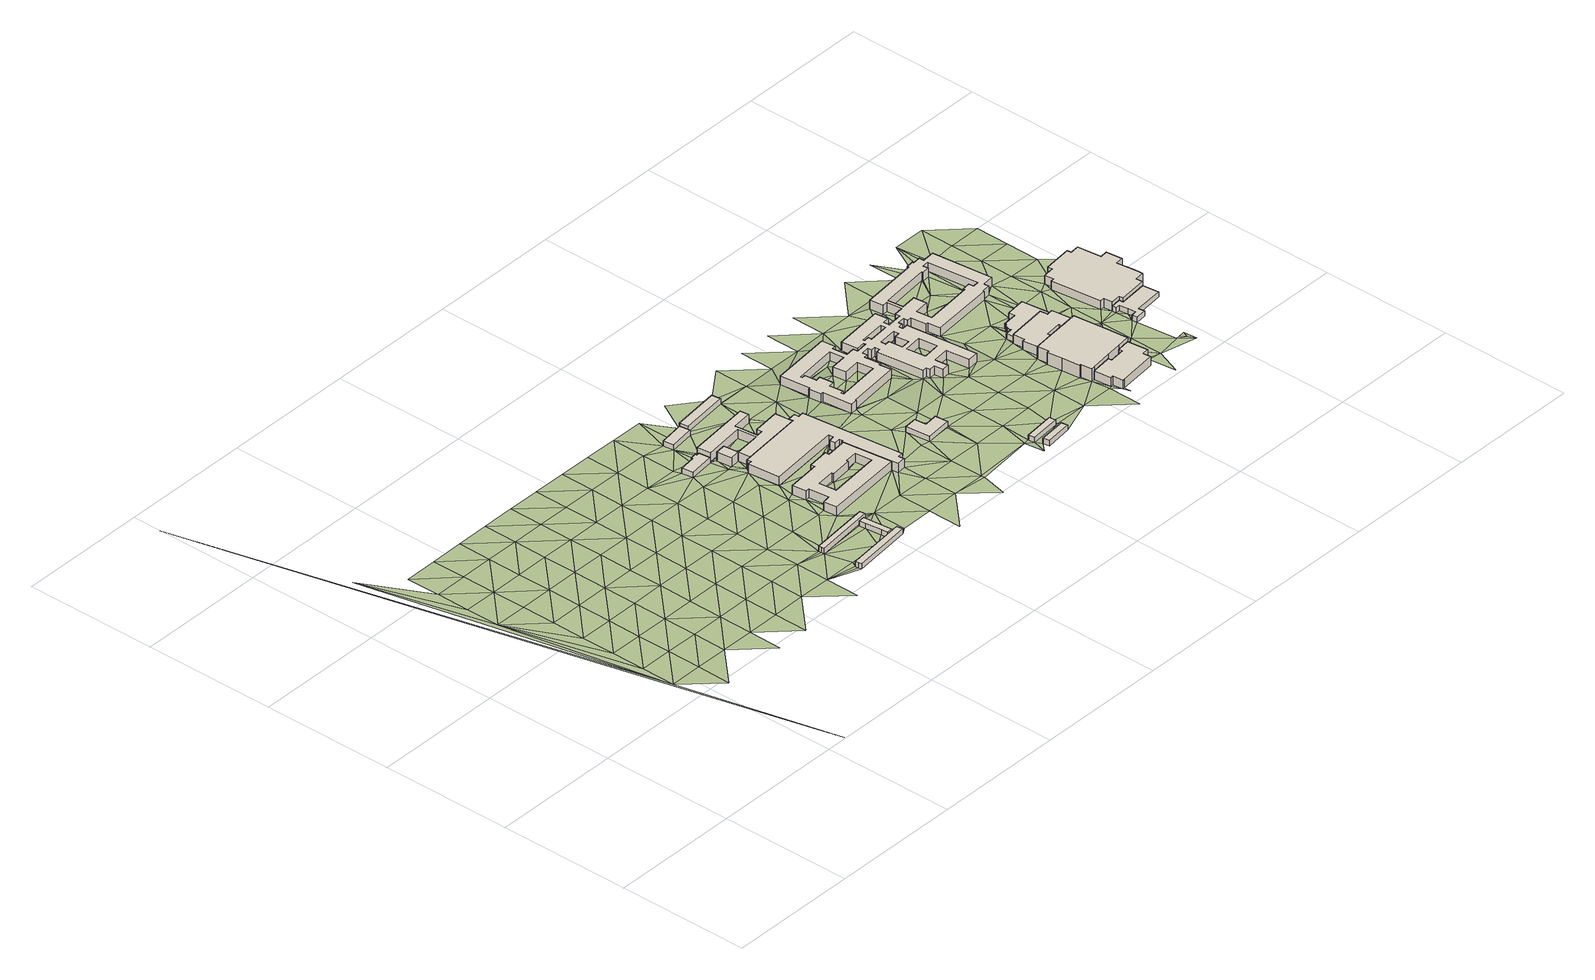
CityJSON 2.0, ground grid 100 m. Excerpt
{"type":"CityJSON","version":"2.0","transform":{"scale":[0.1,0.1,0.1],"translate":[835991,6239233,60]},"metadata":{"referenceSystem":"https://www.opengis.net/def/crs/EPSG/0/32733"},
"CityObjects":{
"building1":{"type":"Building","attributes":{"osm_building:levels":"1","plus_code":"4FRW3J8Q+W2WQ","ground_height":61.26,"building_height":4.1,"roof_height":65.36,"osm_building":"roof","osm_layer":"1"},"geometry":[{"type":"Solid","lod":"1","boundaries":[[[[0,1,2,3]],[[1,4,5,2]],[[4,6,7,5]],[[6,8,9,7]],[[8,10,11,9]],[[10,0,3,11]],[[3,2,5,7,9,11]],[[10,8,6,4,1,0]]]]}]},
"building2":{"type":"Building","attributes":{"osm_building:levels":"1","plus_code":"4FRW3J9Q+22VW","ground_height":61.37,"building_height":4.1,"roof_height":65.47,"osm_building":"roof","osm_layer":"1"},"geometry":[{"type":"Solid","lod":"1","boundaries":[[[[12,13,14,15]],[[13,16,17,14]],[[16,18,19,17]],[[18,20,21,19]],[[20,22,23,21]],[[22,12,15,23]],[[15,14,17,19,21,23]],[[22,20,18,16,13,12]]]]}]},
"building3":{"type":"Building","attributes":{"osm_building:levels":"1","plus_code":"4FRW3J9Q+242J","ground_height":61.23,"building_height":4.1,"roof_height":65.33,"osm_building":"roof","osm_layer":"1"},"geometry":[{"type":"Solid","lod":"1","boundaries":[[[[24,25,26,27]],[[25,28,29,26]],[[28,30,31,29]],[[30,32,33,31]],[[32,34,35,33]],[[34,36,37,35]],[[36,38,39,37]],[[38,24,27,39]],[[27,26,29,31,33,35,37,39]],[[38,36,34,32,30,28,25,24]]]]}]},
"building4":{"type":"Building","attributes":{"osm_building:levels":"1","osm_address":"Bellville 7530 Cape Town","plus_code":"4FRW3J9P+FXGC","ground_height":61.23,"building_height":4.1,"roof_height":65.33,"osm_building":"university"},"geometry":[{"type":"Solid","lod":"1","boundaries":[[[[40,41,42,43]],[[41,44,45,42]],[[44,46,47,45]],[[46,48,49,47]],[[48,50,51,49]],[[50,52,53,51]],[[52,54,55,53]],[[54,40,43,55]],[[43,42,45,47,49,51,53,55]],[[54,52,50,48,46,44,41,40]]]]}]},
"building5":{"type":"Building","attributes":{"osm_building:levels":"1","osm_address":"Bellville 7530 Cape Town","plus_code":"4FRW3J9Q+H2GW","ground_height":61.36,"building_height":4.1,"roof_height":65.46,"osm_building":"yes"},"geometry":[{"type":"Solid","lod":"1","boundaries":[[[[56,57,58,59]],[[57,60,61,58]],[[60,62,63,61]],[[62,56,59,63]],[[59,58,61,63]],[[62,60,57,56]]]]}]},
"building6":{"type":"Building","attributes":{"osm_building:levels":"2","osm_building:part":"university","osm_address":"Bellville Cape Town","plus_code":"4FRW3J9Q+78GH","ground_height":61.26,"building_height":6.9,"roof_height":68.16},"geometry":[{"type":"Solid","lod":"1","boundaries":[[[[64,65,66,67]],[[65,68,69,66]],[[68,70,71,69]],[[70,72,73,71]],[[72,74,75,73]],[[74,76,77,75]],[[76,78,79,77]],[[78,80,81,79]],[[80,82,83,81]],[[82,84,85,83]],[[84,86,87,85]],[[86,88,89,87]],[[88,90,91,89]],[[90,92,93,91]],[[92,94,95,93]],[[94,96,97,95]],[[96,98,99,97]],[[98,100,101,99]],[[100,102,103,101]],[[102,104,105,103]],[[104,106,107,105]],[[106,108,109,107]],[[108,64,67,109]],[[67,66,69,71,73,75,77,79,81,83,85,87,89,91,93,95,97,99,101,103,105,107,109]],[[108,106,104,102,100,98,96,94,92,90,88,86,84,82,80,78,76,74,72,70,68,65,64]]]]}]},
"building7":{"type":"Building","attributes":{"osm_building:levels":"2","osm_name":"Food Technology","osm_address":"Bellville Cape Town","plus_code":"4FRW3J9Q+86RF","ground_height":61.07,"building_height":6.9,"roof_height":67.97,"osm_building":"university","osm_type":"multipolygon"},"geometry":[{"type":"Solid","lod":"1","boundaries":[[[[110,111,112,113]],[[111,114,115,112]],[[114,116,117,115]],[[116,118,119,117]],[[118,120,121,119]],[[120,122,123,121]],[[122,124,125,123]],[[124,126,127,125]],[[126,128,129,127]],[[128,130,131,129]],[[130,132,133,131]],[[132,134,135,133]],[[134,136,137,135]],[[136,138,139,137]],[[138,140,141,139]],[[140,142,143,141]],[[142,144,145,143]],[[144,146,147,145]],[[146,148,149,147]],[[148,150,151,149]],[[150,152,153,151]],[[152,154,155,153]],[[154,156,157,155]],[[156,158,159,157]],[[158,160,161,159]],[[160,162,163,161]],[[162,164,165,163]],[[164,166,167,165]],[[166,168,169,167]],[[168,170,171,169]],[[170,172,173,171]],[[172,174,175,173]],[[174,176,177,175]],[[176,178,179,177]],[[178,180,181,179]],[[180,182,183,181]],[[182,184,185,183]],[[184,186,187,185]],[[186,188,189,187]],[[188,190,191,189]],[[190,192,193,191]],[[192,194,195,193]],[[194,196,197,195]],[[196,198,199,197]],[[198,200,201,199]],[[200,202,203,201]],[[202,204,205,203]],[[204,110,113,205]],[[206,207,208,209]],[[207,210,211,208]],[[210,212,213,211]],[[212,214,215,213]],[[214,216,217,215]],[[216,218,219,217]],[[218,220,221,219]],[[220,206,209,221]],[[113,112,115,117,119,121,123,125,127,129,131,133,135,137,139,141,143,145,147,149,151,153,155,157,159,161,163,165,167,169,171,173,175,177,179,181,183,185,187,189,191,193,195,197,199,201,203,205],[209,208,211,213,215,217,219,221]],[[204,202,200,198,196,194,192,190,188,186,184,182,180,178,176,174,172,170,168,166,164,162,160,158,156,154,152,150,148,146,144,142,140,138,136,134,132,130,128,126,124,122,120,118,116,114,111,110],[220,218,216,214,212,210,207,206]]]]}]},
"building8":{"type":"Building","attributes":{"osm_building:levels":"1","osm_building:part":"university","osm_address":"Bellville Cape Town","plus_code":"4FRW3J9Q+F72X","ground_height":61.17,"building_height":4.1,"roof_height":65.27},"geometry":[{"type":"Solid","lod":"1","boundaries":[[[[222,223,224,225]],[[223,226,227,224]],[[226,228,229,227]],[[228,230,231,229]],[[230,232,233,231]],[[232,234,235,233]],[[234,236,237,235]],[[236,238,239,237]],[[238,240,241,239]],[[240,242,243,241]],[[242,244,245,243]],[[244,246,247,245]],[[246,248,249,247]],[[248,250,251,249]],[[250,252,253,251]],[[252,254,255,253]],[[254,256,257,255]],[[256,258,259,257]],[[258,222,225,259]],[[225,224,227,229,231,233,235,237,239,241,243,245,247,249,251,253,255,257,259]],[[258,256,254,252,250,248,246,244,242,240,238,236,234,232,230,228,226,223,222]]]]}]},
"building9":{"type":"Building","attributes":{"osm_building:levels":"1","osm_address":"Bellville 7530 Cape Town","plus_code":"4FRW3J9Q+J52Q","ground_height":61.27,"building_height":4.1,"roof_height":65.37,"osm_building":"yes"},"geometry":[{"type":"Solid","lod":"1","boundaries":[[[[260,261,262,263]],[[261,264,265,262]],[[264,266,267,265]],[[266,260,263,267]],[[263,262,265,267]],[[266,264,261,260]]]]}]},
"building10":{"type":"Building","attributes":{"osm_building:levels":"1","osm_name":"Control Centre","osm_address":"Bellville 7530 Cape Town","plus_code":"4FRW3J9Q+5GHG","ground_height":61.47,"building_height":4.1,"roof_height":65.57,"osm_building":"university"},"geometry":[{"type":"Solid","lod":"1","boundaries":[[[[268,269,270,271]],[[269,272,273,270]],[[272,274,275,273]],[[274,276,277,275]],[[276,278,279,277]],[[278,268,271,279]],[[271,270,273,275,277,279]],[[278,276,274,272,269,268]]]]}]},
"building11":{"type":"Building","attributes":{"osm_building:levels":"1","osm_address":"Bellville 7530 Cape Town","plus_code":"4FRW3J8Q+XQ28","ground_height":61.34,"building_height":4.1,"roof_height":65.44,"osm_building":"yes"},"geometry":[{"type":"Solid","lod":"1","boundaries":[[[[280,281,282,283]],[[281,284,285,282]],[[284,286,287,285]],[[286,280,283,287]],[[283,282,285,287]],[[286,284,281,280]]]]}]},
"building12":{"type":"Building","attributes":{"osm_building:levels":"1","osm_address":"Bellville 7530 Cape Town","plus_code":"4FRW3J8Q+XPQQ","ground_height":61.44,"building_height":4.1,"roof_height":65.54,"osm_building":"yes"},"geometry":[{"type":"Solid","lod":"1","boundaries":[[[[288,289,290,291]],[[289,292,293,290]],[[292,294,295,293]],[[294,288,291,295]],[[291,290,293,295]],[[294,292,289,288]]]]}]},
"building13":{"type":"Building","attributes":{"osm_building:levels":"2","osm_name":"Richard Sacco Residence","osm_address":"Bellville 7530 Cape Town","plus_code":"4FRW3J9R+F24Q","ground_height":63.17,"building_height":6.9,"roof_height":70.07,"osm_building":"dormitory","osm_residential":"university","osm_type":"multipolygon"},"geometry":[{"type":"Solid","lod":"1","boundaries":[[[[296,297,298,299]],[[297,300,301,298]],[[300,302,303,301]],[[302,304,305,303]],[[304,306,307,305]],[[306,308,309,307]],[[308,310,311,309]],[[310,312,313,311]],[[312,314,315,313]],[[314,316,317,315]],[[316,318,319,317]],[[318,320,321,319]],[[320,322,323,321]],[[322,324,325,323]],[[324,326,327,325]],[[326,328,329,327]],[[328,330,331,329]],[[330,332,333,331]],[[332,334,335,333]],[[334,336,337,335]],[[336,338,339,337]],[[338,340,341,339]],[[340,342,343,341]],[[342,344,345,343]],[[344,346,347,345]],[[346,348,349,347]],[[348,350,351,349]],[[350,352,353,351]],[[352,354,355,353]],[[354,356,357,355]],[[356,358,359,357]],[[358,360,361,359]],[[360,362,363,361]],[[362,364,365,363]],[[364,366,367,365]],[[366,368,369,367]],[[368,370,371,369]],[[370,372,373,371]],[[372,374,375,373]],[[374,376,377,375]],[[376,378,379,377]],[[378,380,381,379]],[[380,382,383,381]],[[382,384,385,383]],[[384,386,387,385]],[[386,388,389,387]],[[388,390,391,389]],[[390,392,393,391]],[[392,394,395,393]],[[394,396,397,395]],[[396,398,399,397]],[[398,400,401,399]],[[400,402,403,401]],[[402,404,405,403]],[[404,406,407,405]],[[406,408,409,407]],[[408,410,411,409]],[[410,412,413,411]],[[412,414,415,413]],[[414,416,417,415]],[[416,418,419,417]],[[418,420,421,419]],[[420,422,423,421]],[[422,424,425,423]],[[424,426,427,425]],[[426,428,429,427]],[[428,430,431,429]],[[430,432,433,431]],[[432,434,435,433]],[[434,436,437,435]],[[436,438,439,437]],[[438,296,299,439]],[[440,441,442,443]],[[441,444,445,442]],[[444,446,447,445]],[[446,448,449,447]],[[448,450,451,449]],[[450,452,453,451]],[[452,454,455,453]],[[454,440,443,455]],[[456,457,458,459]],[[457,460,461,458]],[[460,462,463,461]],[[462,464,465,463]],[[464,466,467,465]],[[466,468,469,467]],[[468,470,471,469]],[[470,472,473,471]],[[472,474,475,473]],[[474,476,477,475]],[[476,478,479,477]],[[478,480,481,479]],[[480,482,483,481]],[[482,484,485,483]],[[484,486,487,485]],[[486,456,459,487]],[[488,489,490,491]],[[489,492,493,490]],[[492,494,495,493]],[[494,496,497,495]],[[496,498,499,497]],[[498,488,491,499]],[[500,501,502,503]],[[501,504,505,502]],[[504,506,507,505]],[[506,500,503,507]],[[508,509,510,511]],[[509,512,513,510]],[[512,514,515,513]],[[514,516,517,515]],[[516,518,519,517]],[[518,520,521,519]],[[520,522,523,521]],[[522,524,525,523]],[[524,526,527,525]],[[526,528,529,527]],[[528,530,531,529]],[[530,532,533,531]],[[532,534,535,533]],[[534,536,537,535]],[[536,538,539,537]],[[538,508,511,539]],[[299,298,301,303,305,307,309,311,313,315,317,319,321,323,325,327,329,331,333,335,337,339,341,343,345,347,349,351,353,355,357,359,361,363,365,367,369,371,373,375,377,379,381,383,385,387,389,391,393,395,397,399,401,403,405,407,409,411,413,415,417,419,421,423,425,427,429,431,433,435,437,439],[443,442,445,447,449,451,453,455],[459,458,461,463,465,467,469,471,473,475,477,479,481,483,485,487],[491,490,493,495,497,499],[503,502,505,507],[511,510,513,515,517,519,521,523,525,527,529,531,533,535,537,539]],[[438,436,434,432,430,428,426,424,422,420,418,416,414,412,410,408,406,404,402,400,398,396,394,392,390,388,386,384,382,380,378,376,374,372,370,368,366,364,362,360,358,356,354,352,350,348,346,344,342,340,338,336,334,332,330,328,326,324,322,320,318,316,314,312,310,308,306,304,302,300,297,296],[454,452,450,448,446,444,441,440],[486,484,482,480,478,476,474,472,470,468,466,464,462,460,457,456],[498,496,494,492,489,488],[506,504,501,500],[538,536,534,532,530,528,526,524,522,520,518,516,514,512,509,508]]]]}]},
"building14":{"type":"Building","attributes":{"osm_building:levels":"2","osm_building:part":"university","osm_address":"Bellville 7530 Cape Town","plus_code":"4FRW3J9R+24F2","ground_height":61.96,"building_height":6.9,"roof_height":68.86},"geometry":[{"type":"Solid","lod":"1","boundaries":[[[[540,541,542,543]],[[541,544,545,542]],[[544,546,547,545]],[[546,548,549,547]],[[548,550,551,549]],[[550,552,553,551]],[[552,554,555,553]],[[554,556,557,555]],[[556,558,559,557]],[[558,560,561,559]],[[560,562,563,561]],[[562,564,565,563]],[[564,540,543,565]],[[543,542,545,547,549,551,553,555,557,559,561,563,565]],[[564,562,560,558,556,554,552,550,548,546,544,541,540]]]]}]},
"building15":{"type":"Building","attributes":{"osm_building:levels":"3","osm_building:part":"university","osm_address":"Bellville 7530 Cape Town","plus_code":"4FRW3J9R+43GQ","ground_height":62.3,"building_height":9.7,"roof_height":72},"geometry":[{"type":"Solid","lod":"1","boundaries":[[[[566,567,568,569]],[[567,570,571,568]],[[570,572,573,571]],[[572,574,575,573]],[[574,576,577,575]],[[576,578,579,577]],[[578,580,581,579]],[[580,582,583,581]],[[582,584,585,583]],[[584,586,587,585]],[[586,588,589,587]],[[588,590,591,589]],[[590,592,593,591]],[[592,594,595,593]],[[594,596,597,595]],[[596,598,599,597]],[[598,600,601,599]],[[600,602,603,601]],[[602,566,569,603]],[[569,568,571,573,575,577,579,581,583,585,587,589,591,593,595,597,599,601,603]],[[602,600,598,596,594,592,590,588,586,584,582,580,578,576,574,572,570,567,566]]]]}]},
"building16":{"type":"Building","attributes":{"osm_building:levels":"2","osm_building:part":"university","osm_address":"Bellville 7530 Cape Town","plus_code":"4FRW3J9R+63GR","ground_height":62.54,"building_height":6.9,"roof_height":69.44},"geometry":[{"type":"Solid","lod":"1","boundaries":[[[[604,605,606,607]],[[605,608,609,606]],[[608,610,611,609]],[[610,612,613,611]],[[612,614,615,613]],[[614,616,617,615]],[[616,618,619,617]],[[618,620,621,619]],[[620,622,623,621]],[[622,624,625,623]],[[624,626,627,625]],[[626,628,629,627]],[[628,630,631,629]],[[630,604,607,631]],[[607,606,609,611,613,615,617,619,621,623,625,627,629,631]],[[630,628,626,624,622,620,618,616,614,612,610,608,605,604]]]]}]},
"building17":{"type":"Building","attributes":{"osm_building:levels":"1","osm_building:part":"university","osm_address":"Bellville 7530 Cape Town","plus_code":"4FRW3J9R+834W","ground_height":62.76,"building_height":4.1,"roof_height":66.86},"geometry":[{"type":"Solid","lod":"1","boundaries":[[[[632,633,634,635]],[[633,636,637,634]],[[636,638,639,637]],[[638,640,641,639]],[[640,642,643,641]],[[642,644,645,643]],[[644,646,647,645]],[[646,648,649,647]],[[648,650,651,649]],[[650,652,653,651]],[[652,654,655,653]],[[654,656,657,655]],[[656,658,659,657]],[[658,660,661,659]],[[660,662,663,661]],[[662,664,665,663]],[[664,632,635,665]],[[635,634,637,639,641,643,645,647,649,651,653,655,657,659,661,663,665]],[[664,662,660,658,656,654,652,650,648,646,644,642,640,638,636,633,632]]]]}]},
"building18":{"type":"Building","attributes":{"osm_building:levels":"1","plus_code":"4FRW3J9R+5938","ground_height":62.23,"building_height":4.1,"roof_height":66.33,"osm_building":"yes","osm_layer":"1"},"geometry":[{"type":"Solid","lod":"1","boundaries":[[[[666,667,668,669]],[[667,670,671,668]],[[670,672,673,671]],[[672,674,675,673]],[[674,676,677,675]],[[676,678,679,677]],[[678,680,681,679]],[[680,682,683,681]],[[682,684,685,683]],[[684,686,687,685]],[[686,688,689,687]],[[688,690,691,689]],[[690,666,669,691]],[[669,668,671,673,675,677,679,681,683,685,687,689,691]],[[690,688,686,684,682,680,678,676,674,672,670,667,666]]]]}]},
"building19":{"type":"Building","attributes":{"osm_building:levels":"2","osm_name":"Major Sport Hall","osm_address":"Bellville 7530 Cape Town","plus_code":"4FRW3J9R+892Q","ground_height":62.48,"building_height":6.9,"roof_height":69.38,"osm_leisure":"sports_hall","osm_sport":"multi","osm_building":"university"},"geometry":[{"type":"Solid","lod":"1","boundaries":[[[[692,693,694,695]],[[693,696,697,694]],[[696,698,699,697]],[[698,700,701,699]],[[700,702,703,701]],[[702,704,705,703]],[[704,706,707,705]],[[706,708,709,707]],[[708,710,711,709]],[[710,712,713,711]],[[712,714,715,713]],[[714,716,717,715]],[[716,718,719,717]],[[718,720,721,719]],[[720,722,723,721]],[[722,724,725,723]],[[724,726,727,725]],[[726,728,729,727]],[[728,730,731,729]],[[730,732,733,731]],[[732,734,735,733]],[[734,692,695,735]],[[695,694,697,699,701,703,705,707,709,711,713,715,717,719,721,723,725,727,729,731,733,735]],[[734,732,730,728,726,724,722,720,718,716,714,712,710,708,706,704,702,700,698,696,693,692]]]]}]},
"terrain1":{"type":"TINRelief","geometry":[{"type":"CompositeSurface","lod":"1","boundaries":[[[736,737,738]],[[738,739,740]],[[741,738,740]],[[739,742,740]],[[739,738,743]],[[744,738,745]],[[742,746,740]],[[740,747,741]],[[743,738,744]],[[748,742,739]],[[746,749,740]],[[747,750,741]],[[751,747,740]],[[739,743,748]],[[740,749,752]],[[753,746,742]],[[754,744,745]],[[747,751,750]],[[740,752,751]],[[742,748,753]],[[755,749,746]],[[743,744,756]],[[757,758,750]],[[746,753,755]],[[757,750,751]],[[749,759,752]],[[756,744,754]],[[760,748,743]],[[752,759,751]],[[759,749,755]],[[758,757,761]],[[743,756,760]],[[762,753,748]],[[757,751,763]],[[748,760,762]],[[759,764,751]],[[765,755,753]],[[754,766,756]],[[761,757,763]],[[767,768,754]],[[763,751,764]],[[753,762,765]],[[756,766,760]],[[759,755,769]],[[766,754,768]],[[769,755,765]],[[763,770,761]],[[771,764,759]],[[762,760,772]],[[766,773,760]],[[759,769,771]],[[762,772,765]],[[774,763,764]],[[760,773,772]],[[766,768,775]],[[763,774,770]],[[776,768,777]],[[774,764,771]],[[769,765,778]],[[775,768,776]],[[772,779,765]],[[780,773,766]],[[778,765,779]],[[770,774,781]],[[782,771,769]],[[766,775,780]],[[783,772,773]],[[784,776,777]],[[774,771,782]],[[769,778,782]],[[773,780,783]],[[785,779,772]],[[775,776,786]],[[781,774,787]],[[772,783,785]],[[787,774,782]],[[779,788,778]],[[786,776,784]],[[789,780,775]],[[778,788,782]],[[788,779,785]],[[787,790,781]],[[775,786,789]],[[791,783,780]],[[787,782,792]],[[780,789,791]],[[792,782,788]],[[793,785,783]],[[794,786,784]],[[795,790,787]],[[796,797,784]],[[783,791,793]],[[795,787,792]],[[786,794,789]],[[788,785,798]],[[784,797,794]],[[798,785,793]],[[799,790,795]],[[789,800,791]],[[801,792,788]],[[794,800,789]],[[788,798,801]],[[791,802,793]],[[803,795,792]],[[794,797,13]],[[800,802,791]],[[799,795,803]],[[4,797,6]],[[797,4,1]],[[801,803,792]],[[804,797,1]],[[22,800,794]],[[13,797,804]],[[798,793,805]],[[802,806,793]],[[12,794,13]],[[794,12,22]],[[798,805,801]],[[805,793,806]],[[799,803,807]],[[808,800,22]],[[802,800,809]],[[804,1,810]],[[808,22,811]],[[804,810,13]],[[803,801,812]],[[800,808,809]],[[805,813,801]],[[814,806,802]],[[812,807,803]],[[812,801,813]],[[802,809,814]],[[806,815,805]],[[22,20,811]],[[811,816,808]],[[810,24,13]],[[0,810,1]],[[815,806,814]],[[817,807,812]],[[805,52,813]],[[38,13,24]],[[809,808,818]],[[38,16,13]],[[811,110,816]],[[52,805,815]],[[25,810,28]],[[25,24,810]],[[110,811,20]],[[819,812,813]],[[808,816,818]],[[28,810,0]],[[820,814,809]],[[813,52,50]],[[50,821,813]],[[819,813,821]],[[30,28,0]],[[822,817,812]],[[809,818,820]],[[32,30,0]],[[204,816,110]],[[815,814,70]],[[16,38,36]],[[0,823,32]],[[34,16,36]],[[10,8,823]],[[823,0,10]],[[198,816,204]],[[818,816,198]],[[822,812,819]],[[824,34,32]],[[202,204,110]],[[52,815,825]],[[824,32,823]],[[16,34,824]],[[70,814,820]],[[821,50,46]],[[204,202,198]],[[824,110,20]],[[198,196,818]],[[16,824,18]],[[20,18,824]],[[202,110,210]],[[198,202,200]],[[196,72,818]],[[200,196,198]],[[818,72,820]],[[46,50,48]],[[815,70,825]],[[57,819,821]],[[52,825,54]],[[821,46,57]],[[200,202,212]],[[200,212,196]],[[210,212,202]],[[820,72,70]],[[822,819,56]],[[823,826,824]],[[819,57,56]],[[46,44,57]],[[40,44,827]],[[72,196,192]],[[65,825,70]],[[54,825,252]],[[242,40,54]],[[65,828,825]],[[828,252,825]],[[44,40,240]],[[194,196,212]],[[242,54,252]],[[44,240,57]],[[40,242,240]],[[70,68,65]],[[210,216,212]],[[829,57,240]],[[90,110,824]],[[256,828,65]],[[252,250,242]],[[90,210,110]],[[822,56,830]],[[824,826,831]],[[64,256,65]],[[194,192,196]],[[212,216,214]],[[212,214,194]],[[60,57,829]],[[832,830,56]],[[832,56,833]],[[244,242,250]],[[826,834,835]],[[210,836,216]],[[246,250,248]],[[90,824,831]],[[220,214,216]],[[832,261,830]],[[829,240,238]],[[194,214,188]],[[837,72,192]],[[831,826,835]],[[832,833,261]],[[194,190,192]],[[833,60,264]],[[218,220,216]],[[244,250,246]],[[214,220,188]],[[833,264,261]],[[210,90,836]],[[60,829,238]],[[190,194,188]],[[216,836,218]],[[838,831,835]],[[190,837,192]],[[90,831,92]],[[220,218,206]],[[264,60,238]],[[831,838,92]],[[188,220,206]],[[234,232,228]],[[232,230,228]],[[206,218,836]],[[190,188,80]],[[90,206,836]],[[206,88,188]],[[78,190,80]],[[236,234,228]],[[188,88,80]],[[78,837,190]],[[206,90,88]],[[92,838,94]],[[261,260,839]],[[838,835,840]],[[238,841,264]],[[88,86,80]],[[842,835,843]],[[82,80,86]],[[837,78,76]],[[236,228,226]],[[86,84,82]],[[844,94,98]],[[841,845,264]],[[840,835,842]],[[838,846,94]],[[238,236,847]],[[226,847,236]],[[98,94,846]],[[846,838,840]],[[238,847,841]],[[104,226,106]],[[98,848,100]],[[100,104,102]],[[849,847,226]],[[850,98,846]],[[847,849,841]],[[98,851,848]],[[849,226,104]],[[104,100,852]],[[100,848,852]],[[850,853,98]],[[845,841,854]],[[854,260,845]],[[849,104,852]],[[846,840,855]],[[853,851,98]],[[269,850,846]],[[852,848,856]],[[857,840,842]],[[841,849,854]],[[851,858,848]],[[269,853,850]],[[855,269,846]],[[856,848,858]],[[852,408,849]],[[854,859,260]],[[852,856,860]],[[408,852,860]],[[857,855,840]],[[278,851,853]],[[849,404,854]],[[856,412,860]],[[408,404,849]],[[856,858,416]],[[855,861,269]],[[858,851,862]],[[404,408,406]],[[272,269,861]],[[862,851,278]],[[464,462,466]],[[278,276,274]],[[272,861,855]],[[863,859,854]],[[858,864,416]],[[863,854,404]],[[416,864,418]],[[466,470,468]],[[274,862,278]],[[480,478,476]],[[272,855,865]],[[862,864,858]],[[472,476,474]],[[865,855,857]],[[857,866,292]],[[466,867,470]],[[286,292,866]],[[462,460,466]],[[857,292,289]],[[868,274,272]],[[869,476,472]],[[472,470,869]],[[289,865,857]],[[480,476,870]],[[867,466,871]],[[420,418,864]],[[872,862,274]],[[470,867,869]],[[865,868,272]],[[404,873,863]],[[466,460,871]],[[294,292,286]],[[476,869,870]],[[289,288,865]],[[274,868,872]],[[862,297,864]],[[870,482,480]],[[873,874,863]],[[457,867,871]],[[284,294,286]],[[404,402,873]],[[862,872,297]],[[869,484,870]],[[460,457,871]],[[875,868,865]],[[420,864,876]],[[865,288,875]],[[297,876,864]],[[284,281,877]],[[482,870,484]],[[294,284,877]],[[294,877,288]],[[422,420,878]],[[872,868,879]],[[420,876,878]],[[868,875,879]],[[297,872,302]],[[878,428,426]],[[400,398,396]],[[400,396,394]],[[306,302,872]],[[877,281,880]],[[296,878,876]],[[878,296,428]],[[877,880,288]],[[876,297,296]],[[881,297,302]],[[434,882,428]],[[392,386,394]],[[394,384,400]],[[400,384,402]],[[883,306,872]],[[296,434,428]],[[386,384,394]],[[872,879,883]],[[882,434,432]],[[304,302,306]],[[875,288,884]],[[386,392,390]],[[885,873,402]],[[873,885,886]],[[434,296,436]],[[296,438,436]],[[390,388,386]],[[885,402,384]],[[306,883,308]],[[879,875,884]],[[880,884,288]],[[887,492,489]],[[314,308,883]],[[312,310,308]],[[450,448,446]],[[888,883,879]],[[314,312,308]],[[501,500,504]],[[446,444,440]],[[888,879,884]],[[496,887,489]],[[450,446,452]],[[489,488,498]],[[314,883,316]],[[440,444,441]],[[885,384,382]],[[500,506,504]],[[452,446,440]],[[498,496,489]],[[884,880,586]],[[316,883,889]],[[883,888,889]],[[440,890,452]],[[891,892,885]],[[880,893,894]],[[894,586,880]],[[888,884,580]],[[891,885,382]],[[586,582,884]],[[324,322,895]],[[580,884,582]],[[378,376,380]],[[896,316,889]],[[895,318,324]],[[338,318,316]],[[888,574,889]],[[896,338,316]],[[888,580,578]],[[374,380,376]],[[324,318,330]],[[326,324,328]],[[894,552,586]],[[552,894,556]],[[584,582,586]],[[578,574,888]],[[328,324,330]],[[588,586,552]],[[556,554,552]],[[334,330,318]],[[318,338,334]],[[558,556,897]],[[380,372,382]],[[380,374,372]],[[334,898,330]],[[338,336,334]],[[382,364,891]],[[372,366,382]],[[574,899,889]],[[889,654,896]],[[574,578,576]],[[382,366,364]],[[612,889,899]],[[366,372,370]],[[612,654,889]],[[574,618,899]],[[900,338,896]],[[366,370,368]],[[891,364,901]],[[899,614,612]],[[654,900,896]],[[526,524,902]],[[520,518,516]],[[656,654,612]],[[891,901,903]],[[902,524,522]],[[522,526,902]],[[590,546,544]],[[904,654,652]],[[648,654,904]],[[648,646,654]],[[900,654,646]],[[590,544,592]],[[646,644,900]],[[900,905,338]],[[644,638,900]],[[644,642,638]],[[516,514,520]],[[640,638,642]],[[901,364,906]],[[624,907,620]],[[908,522,520]],[[638,909,900]],[[910,526,522]],[[624,620,626]],[[901,906,903]],[[638,636,909]],[[520,512,908]],[[362,906,364]],[[911,912,913]],[[900,909,905]],[[514,512,520]],[[564,913,912]],[[910,522,908]],[[912,594,564]],[[596,594,914]],[[596,914,915]],[[594,912,914]],[[905,909,916]],[[509,908,512]],[[909,632,916]],[[600,915,917]],[[908,530,910]],[[918,600,917]],[[628,918,917]],[[530,908,532]],[[509,532,908]],[[630,628,917]],[[914,917,915]],[[344,905,916]],[[360,906,362]],[[342,905,344]],[[919,906,360]],[[344,916,632]],[[914,912,920]],[[508,921,509]],[[662,630,922]],[[664,662,922]],[[360,358,919]],[[923,346,344]],[[922,630,917]],[[921,536,509]],[[532,509,536]],[[348,344,632]],[[664,924,632]],[[920,912,925]],[[344,348,923]],[[346,923,348]],[[914,684,917]],[[532,536,534]],[[686,914,920]],[[358,356,354]],[[924,664,922]],[[686,684,914]],[[348,632,924]],[[922,917,712]],[[926,920,927]],[[925,927,920]],[[917,684,676]],[[354,352,928]],[[354,929,358]],[[716,712,917]],[[716,917,676]],[[930,926,927]],[[930,927,925]],[[931,928,352]],[[929,354,928]],[[710,922,712]],[[684,680,676]],[[922,710,924]],[[682,680,684]],[[924,932,348]],[[716,933,712]],[[676,680,678]],[[929,928,931]],[[931,348,934]],[[932,934,348]],[[710,706,924]],[[924,706,932]],[[706,710,708]],[[706,702,932]],[[931,935,929]],[[936,931,934]],[[704,702,706]],[[935,931,936]],[[937,934,932]],[[937,932,702]],[[936,934,938]],[[937,938,934]],[[937,702,939]],[[935,936,940]],[[938,940,936]]]}]}
},
"vertices":[
[3063,1218,13],[2602,1167,13],[2602,1167,54],[3063,1218,54],[2605,1143,13],[2605,1143,54],[2608,1119,13],[2608,1119,54],[3068,1169,13],[3068,1169,54],[3066,1195,13],[3066,1195,54],
[2574,1427,14],[2576,1404,14],[2576,1404,55],[2574,1427,55],[3035,1457,14],[3035,1457,55],[3033,1478,14],[3033,1478,55],[3031,1500,14],[3031,1500,55],[2572,1451,14],[2572,1451,55],
[2958,1387,12],[2972,1267,12],[2972,1267,53],[2958,1387,53],[2978,1217,12],[2978,1217,53],[3022,1222,12],[3022,1222,53],[3017,1272,12],[3017,1272,53],[3005,1392,12],[3005,1392,53],[3000,1442,12],[3000,1442,53],[2952,1438,12],[2952,1438,53],
[2839,2692,12],[2815,2689,12],[2815,2689,53],[2839,2692,53],[2815,2702,12],[2815,2702,53],[2768,2696,12],[2768,2696,53],[2769,2684,12],[2769,2684,53],[2644,2668,12],[2644,2668,53],[2656,2583,12],[2656,2583,53],[2849,2607,12],[2849,2607,53],
[2787,2950,14],[2799,2870,14],[2799,2870,55],[2787,2950,55],[2989,2898,14],[2989,2898,55],[2978,2977,14],[2978,2977,55],
[2994,2392,13],[2954,2387,13],[2954,2387,82],[2994,2392,82],[2958,2355,13],[2958,2355,82],[2924,2352,13],[2924,2352,82],[2950,2109,13],[2950,2109,82],[3498,2169,13],[3498,2169,82],[3502,2132,13],[3502,2132,82],[3459,2127,13],[3459,2127,82],[3464,2083,13],[3464,2083,82],[3510,2088,13],[3510,2088,82],[3513,2064,13],[3513,2064,82],[3503,2063,13],[3503,2063,82],[3504,2050,13],[3504,2050,82],[3549,1682,13],[3549,1682,82],[3555,1632,13],[3555,1632,82],[3621,1639,13],[3621,1639,82],[3617,1679,13],[3617,1679,82],[3657,1684,13],[3657,1684,82],[3572,2452,13],[3572,2452,82],[3529,2448,13],[3529,2448,82],[3526,2483,13],[3526,2483,82],[3465,2476,13],[3465,2476,82],[3469,2445,13],[3469,2445,82],
[2942,1619,11],[3549,1682,11],[3549,1682,80],[2942,1619,80],[3555,1632,11],[3555,1632,80],[3621,1639,11],[3621,1639,80],[3617,1679,11],[3617,1679,80],[3657,1684,11],[3657,1684,80],[3572,2452,11],[3572,2452,80],[3529,2448,11],[3529,2448,80],[3526,2483,11],[3526,2483,80],[3465,2476,11],[3465,2476,80],[3453,2582,11],[3453,2582,80],[3245,2558,11],[3245,2558,80],[3250,2519,11],[3250,2519,80],[3204,2514,11],[3204,2514,80],[3185,2686,11],[3185,2686,80],[3337,2703,11],[3337,2703,80],[3329,2770,11],[3329,2770,80],[2850,2716,11],[2850,2716,80],[2862,2613,11],[2862,2613,80],[3167,2648,11],[3167,2648,80],[3183,2508,11],[3183,2508,80],[2985,2486,11],[2985,2486,80],[2973,2598,11],[2973,2598,80],[2895,2589,11],[2895,2589,80],[2907,2476,11],[2907,2476,80],[2983,2485,11],[2983,2485,80],[2994,2392,11],[2994,2392,80],[2954,2387,11],[2954,2387,80],[2958,2355,11],[2958,2355,80],[2924,2352,11],[2924,2352,80],[2950,2109,11],[2950,2109,80],[3498,2169,11],[3498,2169,80],[3502,2132,11],[3502,2132,80],[3459,2127,11],[3459,2127,80],[3464,2083,11],[3464,2083,80],[3510,2088,11],[3510,2088,80],[3513,2064,11],[3513,2064,80],[3503,2063,11],[3503,2063,80],[3504,2050,11],[3504,2050,80],[3347,2033,11],[3347,2033,80],[3344,2063,11],[3344,2063,80],[3182,2045,11],[3182,2045,80],[3185,2015,11],[3185,2015,80],[2934,1987,11],[2934,1987,80],[2946,1880,11],[2946,1880,80],[2976,1884,11],[2976,1884,80],[2992,1728,11],[2992,1728,80],[2931,1720,11],[2931,1720,80],[3462,1914,11],[3476,1786,11],[3476,1786,80],[3462,1914,80],[3081,1742,11],[3081,1742,80],[3066,1873,11],[3066,1873,80],[3202,1888,11],[3202,1888,80],[3204,1871,11],[3204,1871,80],[3368,1890,11],[3368,1890,80],[3367,1904,11],[3367,1904,80],
[3469,2445,12],[3465,2476,12],[3465,2476,53],[3469,2445,53],[3453,2582,12],[3453,2582,53],[3245,2558,12],[3245,2558,53],[3250,2519,12],[3250,2519,53],[3204,2514,12],[3204,2514,53],[3185,2686,12],[3185,2686,53],[3337,2703,12],[3337,2703,53],[3329,2770,12],[3329,2770,53],[2850,2716,12],[2850,2716,53],[2862,2613,12],[2862,2613,53],[3167,2648,12],[3167,2648,53],[3183,2508,12],[3183,2508,53],[2985,2486,12],[2985,2486,53],[2973,2598,12],[2973,2598,53],[2895,2589,12],[2895,2589,53],[2907,2476,12],[2907,2476,53],[2983,2485,12],[2983,2485,53],[2994,2392,12],[2994,2392,53],
[3368,3043,13],[3003,3000,13],[3003,3000,54],[3368,3043,54],[3011,2933,13],[3011,2933,54],[3376,2976,13],[3376,2976,54],
[3918,1881,15],[3938,1695,15],[3938,1695,56],[3918,1881,56],[4137,1716,15],[4137,1716,56],[4127,1814,15],[4127,1814,56],[4024,1803,15],[4024,1803,56],[4015,1891,15],[4015,1891,56],
[4406,1091,13],[4612,1116,13],[4612,1116,54],[4406,1091,54],[4603,1162,13],[4603,1162,54],[4399,1141,13],[4399,1141,54],
[4596,1258,14],[4364,1233,14],[4364,1233,55],[4596,1258,55],[4370,1184,14],[4370,1184,55],[4602,1210,14],[4602,1210,55],
[4366,2514,32],[4407,2158,32],[4407,2158,101],[4366,2514,101],[4441,2161,32],[4441,2161,101],[4445,2132,32],[4445,2132,101],[4491,2137,32],[4491,2137,101],[4499,2069,32],[4499,2069,101],[4553,2075,32],[4553,2075,101],[4542,2176,32],[4542,2176,101],[4669,2190,32],[4669,2190,101],[4689,2013,32],[4689,2013,101],[4770,2022,32],[4770,2022,101],[4710,2560,32],[4710,2560,101],[4666,2555,32],[4666,2555,101],[4663,2585,32],[4663,2585,101],[4698,2589,32],[4698,2589,101],[4695,2617,32],[4695,2617,101],[4750,2623,32],[4750,2623,101],[4753,2589,32],[4753,2589,101],[4787,2593,32],[4787,2593,101],[4800,2474,32],[4800,2474,101],[4816,2476,32],[4816,2476,101],[4826,2380,32],[4826,2380,101],[5311,2429,32],[5311,2429,101],[5312,2437,32],[5312,2437,101],[5374,2443,32],[5374,2443,101],[5370,2481,32],[5370,2481,101],[5458,2491,32],[5458,2491,101],[5409,2950,32],[5409,2950,101],[5315,2941,32],[5315,2941,101],[5311,2978,32],[5311,2978,101],[5251,2972,32],[5251,2972,101],[5250,2982,32],[5250,2982,101],[5194,2976,32],[5194,2976,101],[5196,2964,32],[5196,2964,101],[4761,2917,32],[4761,2917,101],[4772,2813,32],[4772,2813,101],[4812,2817,32],[4812,2817,101],[4825,2703,32],[4825,2703,101],[4751,2695,32],[4751,2695,101],[4755,2660,32],[4755,2660,101],[4641,2647,32],[4641,2647,101],[4636,2690,32],[4636,2690,101],[4685,2695,32],[4685,2695,101],[4673,2796,32],[4673,2796,101],[4298,2755,32],[4298,2755,101],[4312,2630,32],[4312,2630,101],[4380,2638,32],[4380,2638,101],[4382,2623,32],[4382,2623,101],[4292,2613,32],[4292,2613,101],[4288,2647,32],[4288,2647,101],[4219,2640,32],[4219,2640,101],[4207,2750,32],[4207,2750,101],[4237,2754,32],[4237,2754,101],[4226,2857,32],[4226,2857,101],[3763,2807,32],[3763,2807,101],[3788,2580,32],[3788,2580,101],[3777,2578,32],[3777,2578,101],[3787,2482,32],[3787,2482,101],[3802,2484,32],[3802,2484,101],[3827,2259,32],[3827,2259,101],[3879,2265,32],[3879,2265,101],[3878,2272,32],[3878,2272,101],[4281,2319,32],[4281,2319,101],[4270,2412,32],[4270,2412,101],[4285,2413,32],[4285,2413,101],[4270,2535,32],[4270,2535,101],[4301,2538,32],[4301,2538,101],[4296,2574,32],[4296,2574,101],[4355,2581,32],[4355,2581,101],[4358,2552,32],[4358,2552,101],[4393,2556,32],[4393,2556,101],[4398,2518,32],[4398,2518,101],[4570,2535,32],[4582,2434,32],[4582,2434,101],[4570,2535,101],[4513,2426,32],[4513,2426,101],[4501,2530,32],[4501,2530,101],[4467,2526,32],[4467,2526,101],[4463,2563,32],[4463,2563,101],[4602,2579,32],[4602,2579,101],[4607,2539,32],[4607,2539,101],[4070,2517,32],[4197,2532,32],[4197,2532,101],[4070,2517,101],[4211,2412,32],[4211,2412,101],[3881,2374,32],[3881,2374,101],[3879,2394,32],[3879,2394,101],[3901,2396,32],[3901,2396,101],[3888,2498,32],[3888,2498,101],[3931,2503,32],[3931,2503,101],[3918,2608,32],[3918,2608,101],[3881,2603,32],[3881,2603,101],[3870,2693,32],[3870,2693,101],[3843,2690,32],[3843,2690,101],[3842,2702,32],[3842,2702,101],[4168,2741,32],[4168,2741,101],[4181,2633,32],[4181,2633,101],[4057,2619,32],[4057,2619,101],[4449,2630,32],[4446,2658,32],[4446,2658,101],[4449,2630,101],[4408,2654,32],[4408,2654,101],[4406,2665,32],[4406,2665,101],[4599,2685,32],[4599,2685,101],[4603,2646,32],[4603,2646,101],[4534,2249,32],[4516,2391,32],[4516,2391,101],[4534,2249,101],[4647,2407,32],[4647,2407,101],[4665,2266,32],[4665,2266,101],[5311,2517,32],[5307,2555,32],[5307,2555,101],[5311,2517,101],[5243,2548,32],[5243,2548,101],[5244,2535,32],[5244,2535,101],[4877,2494,32],[4877,2494,101],[4864,2609,32],[4864,2609,101],[4975,2621,32],[4975,2621,101],[4964,2722,32],[4964,2722,101],[4847,2709,32],[4847,2709,101],[4834,2825,32],[4834,2825,101],[5210,2868,32],[5210,2868,101],[5212,2857,32],[5212,2857,101],[5268,2864,32],[5268,2864,101],[5264,2902,32],[5264,2902,101],[5312,2908,32],[5312,2908,101],[5356,2522,32],[5356,2522,101],
[5510,1389,20],[5407,1377,20],[5407,1377,89],[5510,1389,89],[5410,1349,20],[5410,1349,89],[5293,1336,20],[5293,1336,89],[5290,1361,20],[5290,1361,89],[5129,1342,20],[5129,1342,89],[5144,1211,20],[5144,1211,89],[5165,1214,20],[5165,1214,89],[5174,1135,20],[5174,1135,89],[5187,1136,20],[5187,1136,89],[5484,1170,20],[5484,1170,89],[5478,1229,20],[5478,1229,89],[5528,1235,20],[5528,1235,89],
[5466,1806,23],[5361,1794,23],[5361,1794,120],[5466,1806,120],[5238,1782,23],[5238,1782,120],[5087,1765,23],[5087,1765,120],[5060,1761,23],[5060,1761,120],[5069,1673,23],[5069,1673,120],[5054,1672,23],[5054,1672,120],[5067,1560,23],[5067,1560,120],[5079,1422,23],[5079,1422,120],[5092,1423,23],[5092,1423,120],[5102,1340,23],[5102,1340,120],[5129,1342,23],[5129,1342,120],[5290,1361,23],[5290,1361,120],[5407,1377,23],[5407,1377,120],[5510,1389,23],[5510,1389,120],[5509,1402,23],[5509,1402,120],[5495,1549,23],[5495,1549,120],[5489,1607,23],[5489,1607,120],[5481,1676,23],[5481,1676,120],
[5446,1973,25],[5397,1967,25],[5397,1967,94],[5446,1973,94],[5390,2022,25],[5390,2022,94],[5096,1989,25],[5096,1989,94],[5083,1987,25],[5083,1987,94],[5093,1898,25],[5093,1898,94],[5072,1896,25],[5072,1896,94],[5087,1765,25],[5087,1765,94],[5238,1782,25],[5238,1782,94],[5234,1824,25],[5234,1824,94],[5356,1838,25],[5356,1838,94],[5361,1794,25],[5361,1794,94],[5466,1806,25],[5466,1806,94],[5464,1816,25],[5464,1816,94],
[5419,2203,28],[5270,2186,28],[5270,2186,69],[5419,2203,69],[5276,2138,28],[5276,2138,69],[5167,2128,28],[5167,2128,69],[5169,2117,28],[5169,2117,69],[5160,2110,28],[5160,2110,69],[5151,2102,28],[5151,2102,69],[5146,2093,28],[5146,2093,69],[5142,2081,28],[5142,2081,69],[5142,2069,28],[5142,2069,69],[5144,2054,28],[5144,2054,69],[5089,2048,28],[5089,2048,69],[5096,1989,28],[5096,1989,69],[5390,2022,28],[5390,2022,69],[5397,1967,28],[5397,1967,69],[5446,1973,28],[5446,1973,69],[5443,1997,28],[5443,1997,69],
[6075,1617,22],[6062,1739,22],[6062,1739,63],[6075,1617,63],[5845,1718,22],[5845,1718,63],[5842,1749,22],[5842,1749,63],[5766,1741,22],[5766,1741,63],[5769,1709,22],[5769,1709,63],[5801,1712,22],[5801,1712,63],[5808,1647,22],[5808,1647,63],[5815,1586,22],[5815,1586,63],[5774,1582,22],[5774,1582,63],[5778,1541,22],[5778,1541,63],[5860,1549,22],[5860,1549,63],[5855,1593,22],[5855,1593,63],
[6151,2126,25],[6094,2120,25],[6094,2120,94],[6151,2126,94],[6074,2302,25],[6074,2302,94],[6004,2294,25],[6004,2294,94],[6000,2326,25],[6000,2326,94],[5784,2302,25],[5784,2302,94],[5788,2267,25],[5788,2267,94],[5703,2258,25],[5703,2258,94],[5711,2190,25],[5711,2190,94],[5685,2187,25],[5685,2187,94],[5727,1804,25],[5727,1804,94],[5759,1807,25],[5759,1807,94],[5766,1741,25],[5766,1741,94],[5842,1749,25],[5842,1749,94],[5845,1718,25],[5845,1718,94],[6062,1739,25],[6062,1739,94],[6057,1790,25],[6057,1790,94],[6128,1797,25],[6128,1797,94],[6127,1829,25],[6127,1829,94],[6123,1867,25],[6123,1867,94],[6106,1998,25],[6106,1998,94],[6165,2005,25],[6165,2005,94],
[1,4782,1],[1160,9,6],[874,1206,10],[874,1458,12],[624,2469,16],[374,3479,9],[874,1711,13],[1124,1458,12],[1124,1206,10],[1124,953,7],[874,1964,14],[624,2722,15],[1124,1711,13],[874,2216,16],[624,2974,15],[874,2722,17],[874,2469,17],[1124,1964,15],[1373,1206,10],[1124,2216,16],[1373,1458,13],[874,2974,17],[624,3227,13],[1124,2469,17],[1373,1711,15],[874,3227,17],[1373,1964,17],[1124,2974,20],[1124,2722,18],[1373,2216,18],[1623,1458,14],[1623,953,9],[1623,1206,11],[1373,2469,19],[1124,3227,20],[1373,2722,19],[1623,1964,19],[1623,1711,16],[1373,2974,20],[1873,1458,15],[1873,1206,13],[1873,953,11],[1623,2469,21],[1623,2216,20],[1873,1711,17],[1373,3227,21],[1623,2722,21],[1873,1964,18],[2123,1206,15],[1873,2216,19],[2123,1458,17],[1623,2974,22],[1873,2469,20],[2123,1711,17],[1623,3227,23],[2123,1964,18],[1873,2722,20],[2123,2216,18],[2373,1458,15],[1873,2974,21],[2373,953,12],[2373,1206,14],[2123,2469,18],[1873,3227,23],[2373,1711,16],[2123,2722,19],[2373,1964,16],[2123,2974,19],[2623,1206,13],[2373,2469,15],[2373,2216,15],[2123,3227,21],[2623,1711,14],[2623,1964,12],[2873,1206,13],[2623,1458,14],[2373,2974,16],[2373,2722,15],[2623,2216,12],[2623,2469,12],[2873,1711,13],[2373,3227,18],[2873,1964,12],[2623,2974,15],[2873,2216,11],[2623,2722,13],[2623,3227,17],[3123,1206,11],[3123,1458,12],[2873,2469,11],[3373,1206,10],[2816,2689,12],[2908,2476,12],[2873,2722,13],[2873,3227,16],[3373,1458,12],[2873,2974,14],[2978,2978,14],[3373,953,9],[3623,1206,11],[3477,1786,11],[3498,2168,13],[3623,1458,12],[3123,3227,15],[3873,1206,12],[3373,2974,13],[3878,1181,11],[3832,985,10],[3617,1680,13],[3376,2977,13],[3873,1458,13],[3373,2722,12],[3623,2216,12],[3623,2722,14],[3873,1711,14],[3873,1964,15],[3623,2469,12],[3918,1880,15],[3623,2974,14],[4123,1458,13],[3827,2260,32],[4325,1232,11],[3873,2216,14],[3623,3227,16],[3788,2482,32],[4123,1711,15],[4123,1964,16],[3873,2974,16],[4123,2216,16],[4373,1458,15],[4342,1080,11],[4069,2517,32],[4373,1711,17],[4057,2618,32],[4123,2722,16],[4123,2469,15],[4373,1964,19],[4123,2974,18],[3873,3227,18],[4623,1458,19],[4373,2216,19],[4623,1206,16],[4284,2413,32],[4623,1711,21],[4873,1206,18],[4441,2162,32],[4297,2575,32],[4623,1964,22],[4873,1458,21],[4373,2974,23],[4123,3227,19],[4407,2665,32],[4873,1711,23],[4873,1964,25],[4607,2540,32],[4623,2974,26],[4373,3227,25],[5123,953,17],[5123,1206,20],[4667,2555,32],[4873,2216,26],[5192,1088,18],[4788,2593,32],[5072,1895,25],[5123,2216,30],[4873,2974,30],[4873,2722,29],[4873,3227,31],[5142,2070,28],[5311,2430,32],[5123,2974,34],[5233,1824,25],[5123,2722,33],[5270,2187,28],[5211,2868,32],[5551,1017,18],[5623,1206,19],[5529,1222,18],[5623,1458,21],[5494,1549,23],[5373,2216,29],[5623,1711,23],[5481,1677,23],[5123,3227,34],[5812,1237,21],[5357,2522,32],[5623,1964,25],[5373,2469,31],[5623,2216,28],[5900,1142,21],[5846,1241,21],[5873,1206,20],[5373,2974,32],[5373,3227,32],[5890,1245,21],[5408,2950,32],[5623,2469,29],[5759,1808,25],[5623,2722,30],[5623,3227,31],[5623,2974,30],[5873,2469,26],[5873,2722,27],[6001,2326,25],[5873,2974,28]
]}
